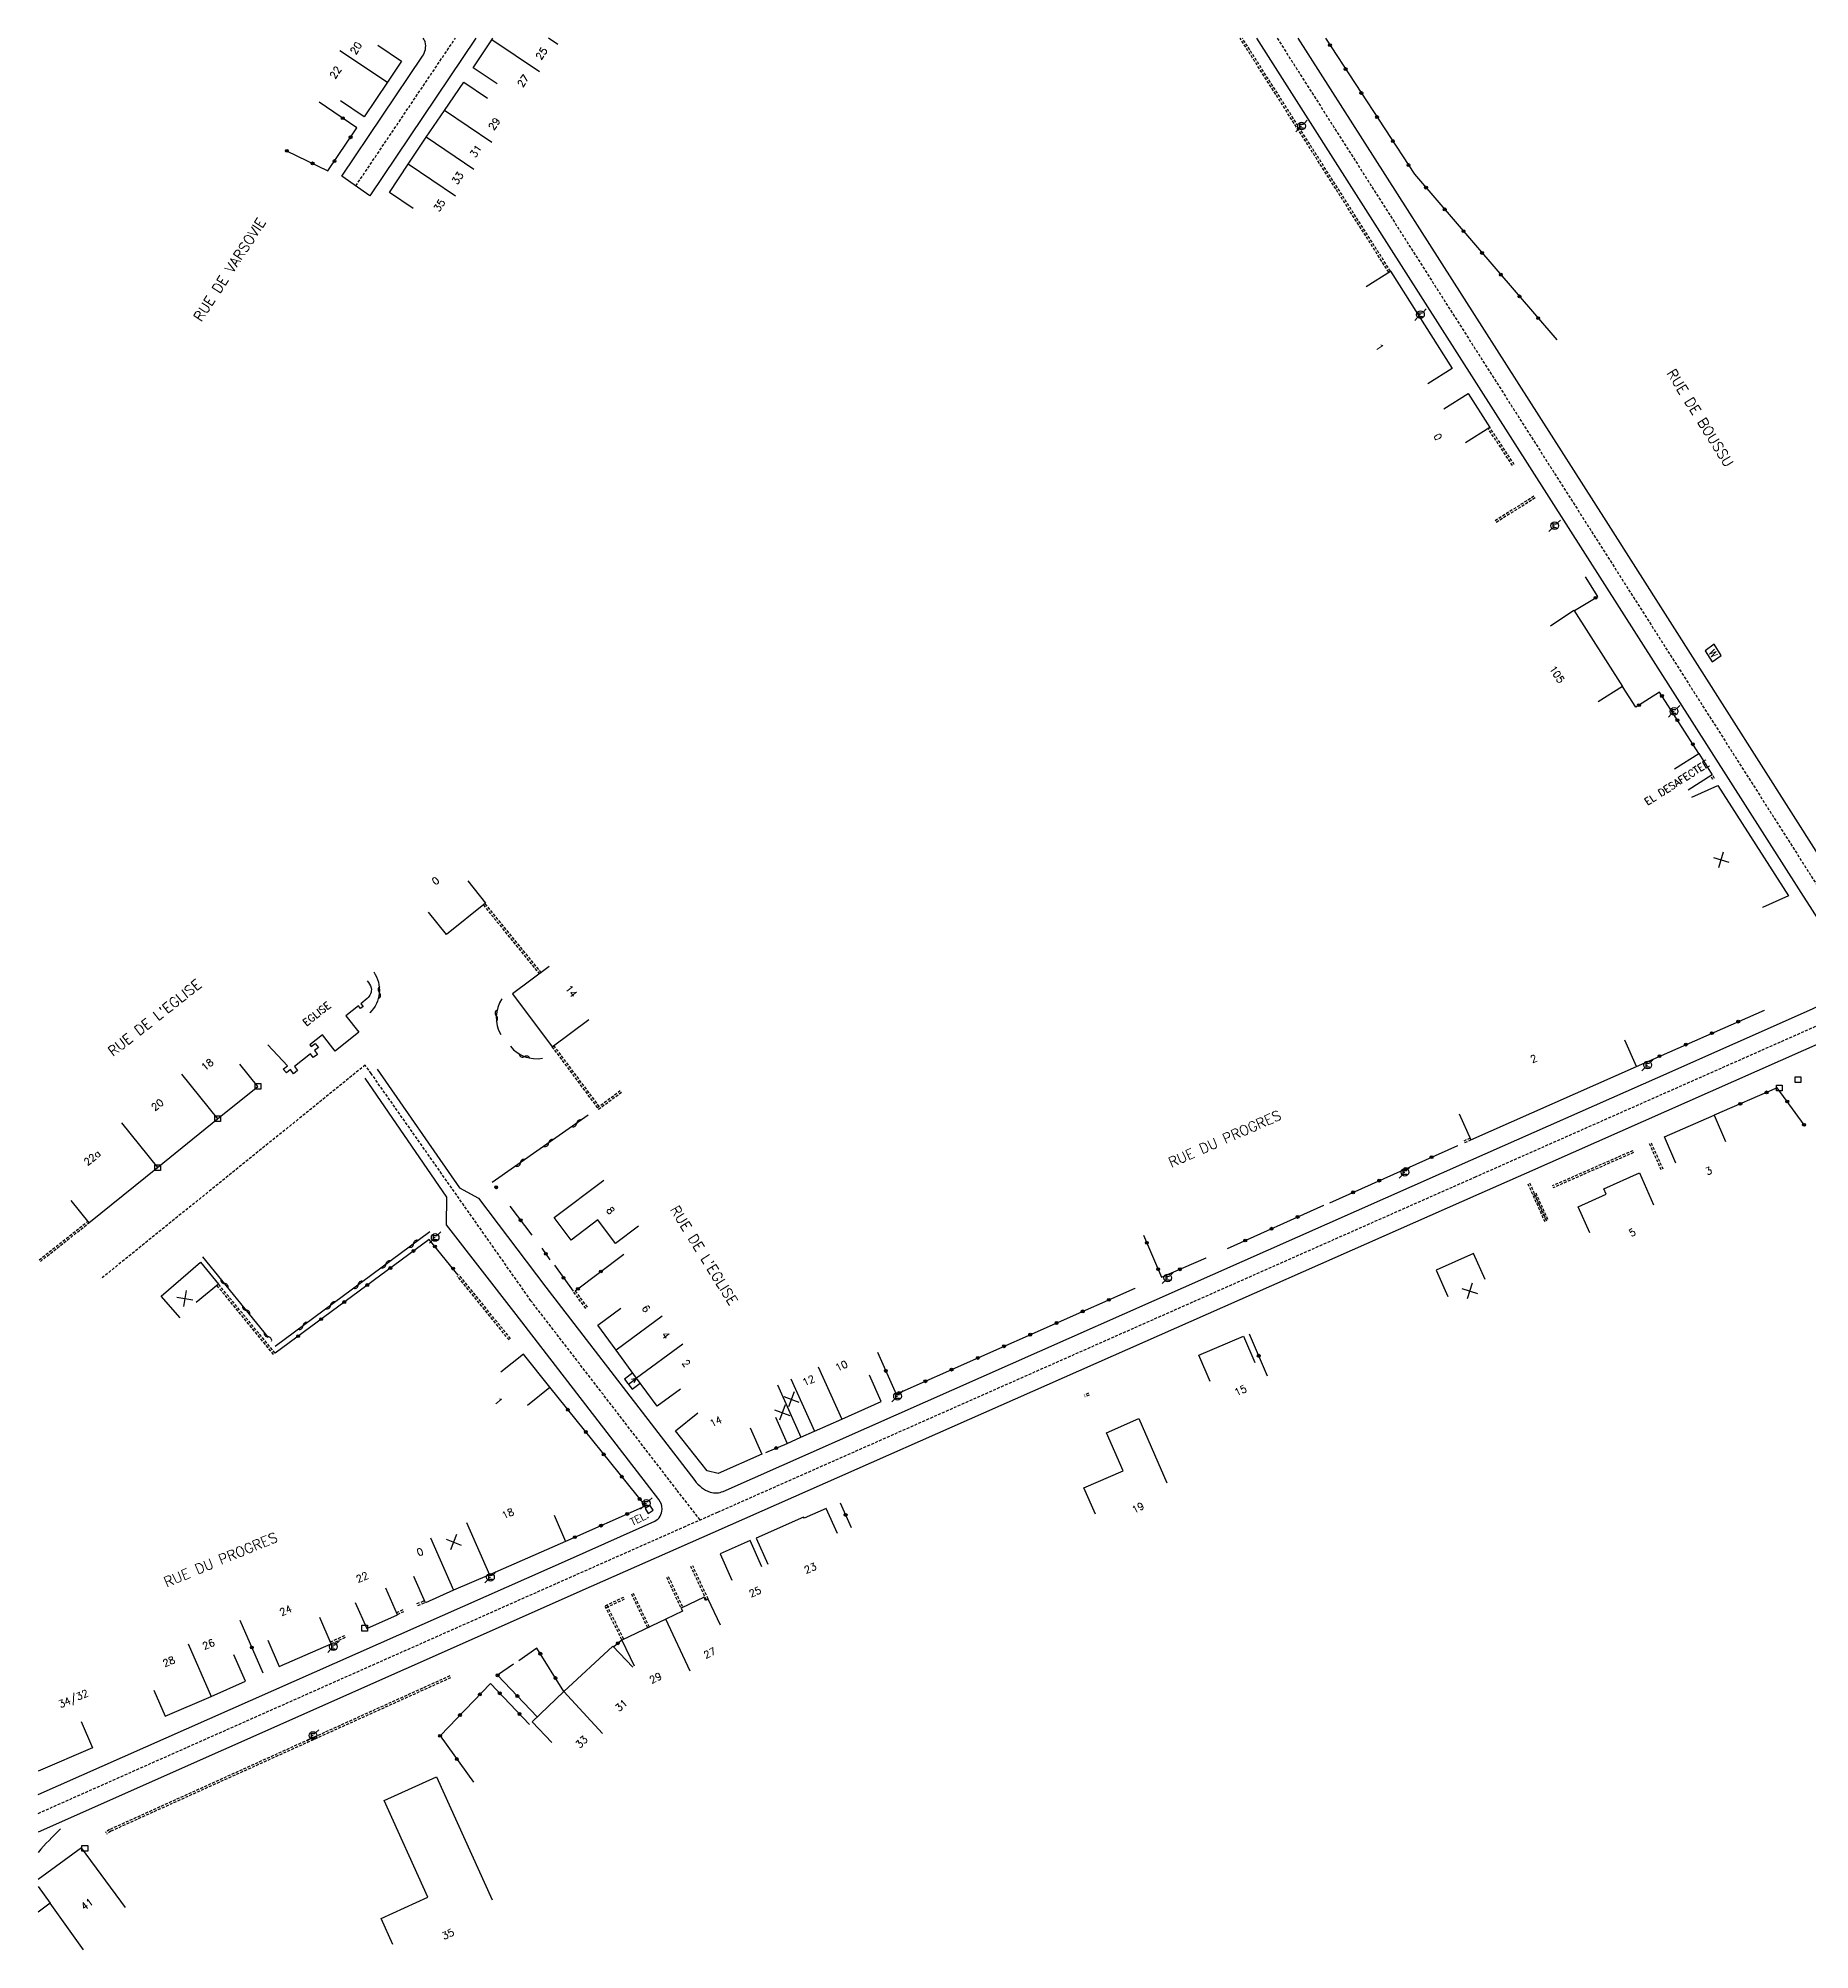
# Model space of a CAD drawing. Header units: millimetres. Extents: x 108000 to 108982, y 127000 to 128000.
# Drawn here: x 108000 to 108308.8, y 127666.8 to 128000 of the extents above; entities that cross this region are included whole.
import ezdxf
from ezdxf.enums import TextEntityAlignment as Align

# ---------------------------------------------------------------- set-up
doc = ezdxf.new("R2010")
doc.units = ezdxf.units.MM
doc.linetypes.add('DASHED', pattern=[0.75, 0.5, -0.25])
doc.layers.get('0').update_dxf_attribs({"linetype": 'CONTINUOUS'})
for name, color, linetype in [('W0001', 6, 'DASHED'), ('W0008', 7, 'CONTINUOUS'), ('W0100', 7, 'CONTINUOUS'), ('W0112', 1, 'DASHED'), ('W0310', 3, 'CONTINUOUS'), ('W0322', 7, 'CONTINUOUS'), ('W0471', 7, 'CONTINUOUS'), ('W0984', 7, 'CONTINUOUS'), ('W0989', 7, 'CONTINUOUS'), ('W0991', 7, 'CONTINUOUS'), ('W1102', 7, 'CONTINUOUS')]:
    doc.layers.add(name, color=color, linetype=linetype)
doc.styles.get("Standard").update_dxf_attribs({"font": 'romans.shx', "width": 0.85})

# ---------------------------------------------------------------- blocks, each defined once
blk = doc.blocks.new('t991o')
at = {"color": 0, "linetype": 'Continuous'}
for p, q in [((-1, 1), (1, -1)), ((-1, -1), (1, 1))]:
    blk.add_line(p, q, dxfattribs=at)
blk = doc.blocks.new('t310o')
at = {"color": 0, "linetype": 'Continuous'}
for centre, start, end in [((-0.5, 0.38), 216.8699, 323.1304), ((0.5, -0.37), 36.8699, 143.1303)]:
    blk.add_arc(centre, 0.625, start, end, dxfattribs=at)
blk = doc.blocks.new('t322o')
at = {"color": 0, "linetype": 'Continuous'}
for radius in [0.25, 0.15]:
    blk.add_circle((0, 0), radius, dxfattribs=at)
blk = doc.blocks.new('t112o')
at = {"color": 0, "linetype": 'Continuous'}
for p, q in [((-0.5, 0.5), (0.5, 0.5)), ((-0.5, -0.5), (-0.5, 0.5)), ((0.5, 0.5), (0.5, -0.5)), ((0.5, -0.5), (-0.5, -0.5))]:
    blk.add_line(p, q, dxfattribs=at)
blk = doc.blocks.new('T471')
for p, q in [((-0.333334, 0.333334), (-0.333334, -0.333334)), ((-0.333334, 0.333334), (0.333334, 0.333334)), ((-0.333334, 0), (0, 0)), ((0.500001, 0.500001), (1.000002, 1.000002)), ((-0.500001, -0.500001), (-1.000002, -1.000002)), ((-0.333334, -0.333334), (0.333334, -0.333334))]:
    blk.add_line(p, q)
blk.add_ellipse((0, 0), major_axis=(0.471405, 0.471405), ratio=1, start_param=5.4977871438, end_param=11.780972451)

msp = doc.modelspace()

# ---------------------------------------------------------------- linework, layer by layer
at = {"layer": 'W0001'}
for points in [[(108055.36, 127974.26), (108072.72, 128000)], [(108215.99, 128000), (108317.1, 127841.36), (108322.02, 127833.51), (108326.87, 127825.79), (108351.23, 127787.77), (108375.21, 127753.59), (108389.04, 127734.69), (108389.04, 127734.69)], [(108000, 127690.54), (108094.6, 127732.51), (108112.53, 127740.45), (108118.5, 127743.06), (108250.44, 127801.45), (108310.57, 127828.06), (108329.63, 127837.13), (108342.27, 127846.11), (108342.27, 127846.11)], [(108115.37, 127741.69), (108111.34, 127746.91), (108085.89, 127779.91), (108058.05, 127819.51), (108057.01, 127820.98), (108010.91, 127783.72), (108010.91, 127783.72)]]:
    msp.add_lwpolyline(points, dxfattribs=at)
at = {"layer": 'W0008'}
for points in [[(108076.31, 128000), (108057.79, 127972.55), (108052.94, 127975.97), (108066.97, 127996.85, 0.218), (108067.46, 127999.35, 0.058469), (108067.11, 128000)], [(108059.11, 127820.3), (108073.44, 127799.56), (108076.73, 127797.81), (108088.48, 127782.29), (108114.47, 127748.58, 0.1567), (108117.12, 127746.54, 0.1723), (108119.42, 127746.67), (108249.73, 127804.42), (108282.33, 127818.82), (108309.33, 127830.8, 0.1279), (108312.26, 127833.21, 0.1124), (108313.84, 127836.78, 0.0932), (108313.84, 127839.86, 0.0967), (108312.75, 127842.66), (108307.34, 127851.07), (108235.11, 127964.4), (108212.43, 128000)], [(108219.58, 128000), (108273.28, 127915.88), (108321.46, 127840.07), (108323.41, 127839.76, 0.0376), (108325.45, 127839.58, 0.0726), (108327.99, 127839.9, 0.0852), (108332.21, 127842.27), (108340.51, 127848.27), (108340.51, 127848.27)], [(108386.67, 127732.81), (108374.41, 127749.53, 0.0001), (108369.22, 127756.57, -0.0081), (108360.23, 127769.17), (108351, 127782.63), (108325.11, 127822.96, 0.1585), (108321.17, 127826.07, 0.1168), (108316.45, 127826.59, 0.0773), (108311.82, 127825.32), (108259.48, 127802.17), (108251.15, 127798.48), (108117.59, 127739.45), (108096.42, 127730.11), (108000, 127687.25, -0.0553)], [(108000, 127693.84), (108092.77, 127734.92), (108107.47, 127741.45, 0.2712), (108108.77, 127743.57, 0.1733), (108108.2, 127745.25), (108083.31, 127777.52), (108071.18, 127793.11), (108071.26, 127797.97), (108056.98, 127818.71), (108056.98, 127818.71)], [(108003.89, 127687.83, 0.026887), (108000, 127683.73, 0.0482)]]:
    msp.add_lwpolyline(points, format="xyb", dxfattribs=at)
at = {"layer": 'W0100'}
for p, q in [((108102.89, 127765.38), (108104.31, 127766.41)), ((108103.4, 127766.21), (108104.31, 127766.41)), ((108104.31, 127766.41), (108103.83, 127765.6))]:
    msp.add_line(p, q, dxfattribs=at)
for points in [[(108079.99, 127992.07), (108075.84, 127994.86), (108079.09, 127999.73), (108079.28, 128000)], [(108059.19, 127998.78), (108063.35, 127995.99), (108060.9, 127992.32), (108056.82, 127986.28), (108052.67, 127989.07), (108052.67, 127989.07)], [(108065.37, 127970.3), (108061.22, 127973.1), (108064.48, 127978.02), (108067.65, 127982.73), (108070.81, 127987.42), (108074.18, 127992.33), (108078.33, 127989.54), (108078.33, 127989.54)], [(108231.51, 127956.72), (108235.74, 127959.39), (108246.48, 127942.43), (108242.26, 127939.76), (108242.26, 127939.76)], [(108245.04, 127935.37), (108249.27, 127938.04), (108253.05, 127932.14), (108248.83, 127929.47), (108248.83, 127929.47)], [(108263.61, 127897.54), (108267.69, 127900.32), (108276.18, 127887.01), (108271.96, 127884.33), (108271.96, 127884.33)], [(108290.58, 127893.23), (108291.8, 127891.28), (108293.41, 127892.39), (108292.18, 127894.34), (108290.58, 127893.23), (108290.58, 127893.23)], [(108285.26, 127872.63), (108289.48, 127875.31), (108291.83, 127871.61), (108287.61, 127868.93), (108287.61, 127868.93)], [(108288.25, 127867.71), (108292.81, 127869.75), (108305.15, 127850.47), (108300.59, 127848.43), (108300.59, 127848.43)], [(108074.87, 127853.11), (108077.99, 127849.2), (108071.15, 127843.73), (108068.02, 127847.64), (108068.02, 127847.64)], [(108089.08, 127838.19), (108082.67, 127833.4), (108089.57, 127824.18), (108095.97, 127828.96), (108095.97, 127828.96)], [(108247.69, 127812.5), (108249.72, 127807.93), (108278.61, 127820.76), (108276.58, 127825.33), (108276.58, 127825.33)], [(108005.71, 127797.37), (108008.85, 127793.48), (108020.81, 127803.12), (108031.28, 127811.63), (108038.29, 127817.27), (108035.15, 127821.16), (108035.15, 127821.16)], [(108285.5, 127803.88), (108283.51, 127808.46), (108292.15, 127812.23), (108294.15, 127807.64), (108294.15, 127807.64)], [(108104.64, 127792.91), (108100.65, 127789.89), (108097.56, 127793.98), (108092.93, 127790.48), (108089.97, 127794.39), (108098.58, 127800.91), (108098.58, 127800.91)], [(108270.49, 127791.74), (108268.45, 127796.3), (108273.37, 127798.46), (108272.91, 127799.44), (108279.14, 127802.18), (108281.59, 127796.64), (108281.59, 127796.64)], [(108024.75, 127776.93), (108021.45, 127780.69), (108028.26, 127786.65), (108031.43, 127782.79), (108027.56, 127779.62), (108027.56, 127779.62)], [(108252.24, 127783.58), (108250.2, 127788.14), (108243.7, 127785.24), (108245.74, 127780.67), (108245.74, 127780.67)], [(108111.95, 127764.47), (108107.92, 127761.51), (108104.31, 127766.41), (108100.74, 127771.3), (108097.54, 127775.62), (108101.57, 127778.58), (108101.57, 127778.58)], [(108204.32, 127765.82), (108202.34, 127770.41), (108210.11, 127773.75), (108212.09, 127769.16), (108212.09, 127769.16)], [(108085.28, 127761.68), (108089.19, 127764.81), (108084.57, 127770.56), (108080.67, 127767.43), (108080.67, 127767.43)], [(108103.67, 127767.31), (108102.23, 127766.25), (108103.56, 127764.51), (108104.96, 127765.54), (108104.96, 127765.54)], [(108128.52, 127759.58), (108130.56, 127755.01), (108132.97, 127756.11), (108135.32, 127757.18), (108140.07, 127759.26), (108146.95, 127762.36), (108144.91, 127766.93), (108144.91, 127766.93)], [(108124.11, 127757.72), (108126.13, 127753.14), (108118.54, 127749.8), (108116.59, 127750.27), (108111.07, 127757.24), (108114.98, 127760.35), (108114.98, 127760.35)], [(108184.32, 127742.7), (108182.31, 127747.28), (108189.11, 127750.27), (108186.21, 127756.86), (108191.88, 127759.35), (108196.78, 127748.18), (108196.78, 127748.18)], [(108105.78, 127743.68), (108106.36, 127742.84), (108107.2, 127743.42), (108106.62, 127744.26), (108105.78, 127743.68), (108105.78, 127743.68)], [(108139.32, 127739.31), (108137.38, 127743.7), (108133.5, 127742.01), (108133.42, 127742.19), (108125.18, 127738.53), (108127.2, 127733.96), (108127.2, 127733.96)], [(108089.92, 127742.53), (108091.92, 127737.95), (108078.65, 127732.1), (108072.42, 127729.42), (108067.49, 127727.26), (108065.49, 127731.84), (108065.49, 127731.84)], [(108126.17, 127733.51), (108124.14, 127738.08), (108118.91, 127735.77), (108120.93, 127731.19), (108120.93, 127731.19)], [(108055.27, 127727.32), (108057.28, 127722.74), (108062.63, 127725.14), (108060.62, 127729.82), (108060.62, 127729.82)], [(108118.93, 127723.36), (108116.81, 127727.88), (108116.35, 127727.67), (108116.08, 127728.21), (108112.08, 127726.33), (108112.34, 127725.77), (108109.4, 127724.4), (108101.74, 127720.75), (108103.89, 127716.23), (108103.89, 127716.23)], [(108040.02, 127720.71), (108042.03, 127716.13), (108051.08, 127720.09), (108049.07, 127724.67), (108049.07, 127724.67)], [(108103.65, 127716.05), (108100.19, 127719.67), (108091.62, 127711.79), (108086.09, 127706.5), (108089.55, 127702.89), (108089.55, 127702.89)], [(108020.14, 127712.04), (108022.14, 127707.46), (108030.15, 127710.93), (108036.11, 127713.57), (108034.1, 127718.15), (108034.1, 127718.15)], [(108007.51, 127706.54), (108009.48, 127701.95), (108000, 127697.87)], [(108061.84, 127667.66), (108059.78, 127672.21), (108067.94, 127675.91), (108060.31, 127692.75), (108069.43, 127696.88), (108079.12, 127675.48), (108079.12, 127675.48)], [(108015.2, 127674.13), (108007.57, 127684.54), (108000, 127679)], [(108000, 127677.77), (108002.08, 127674.87), (108000, 127673.29)]]:
    msp.add_lwpolyline(points, dxfattribs=at)
msp.add_lwpolyline([(108057.32, 127835.68, -0.1363), (108058.05, 127834.44, -0.2728), (108057.33, 127832.61), (108056.26, 127831.65), (108056.62, 127831.19), (108056.18, 127830.83), (108055.81, 127831.29), (108053.64, 127829.56), (108055.9, 127826.71), (108051.79, 127823.44), (108049.53, 127826.27), (108047.35, 127824.52), (108047.6, 127824.2), (108048.3, 127824.76), (108048.85, 127824.08), (108048.15, 127823.52), (108048.7, 127822.84), (108047.95, 127822.31), (108047.44, 127822.95), (108044.66, 127820.72), (108045.21, 127820.03), (108044.49, 127819.48), (108043.95, 127820.19), (108043.27, 127819.61), (108042.72, 127820.29), (108043.44, 127820.87), (108040.02, 127824.51), (108040.02, 127824.51)], format="xyb", dxfattribs=at)
at = {"layer": 'W0112'}
for p, q in [((108235.44, 127959.2), (108209.51, 128000)), ((108235.74, 127959.39), (108209.92, 128000)), ((108257.02, 127925.5), (108252.76, 127931.94)), ((108257.32, 127925.69), (108253.05, 127932.14)), ((108260.76, 127920.16), (108254, 127915.89)), ((108260.95, 127919.86), (108254.18, 127915.59)), ((108291.96, 127870.77), (108291.53, 127871.42)), ((108292.25, 127870.97), (108291.83, 127871.61)), ((108077.61, 127848.88), (108087.35, 127836.9)), ((108077.88, 127849.1), (108087.62, 127837.12)), ((108089.56, 127824.18), (108097.68, 127813.28)), ((108089.84, 127824.39), (108097.96, 127813.49)), ((108097.47, 127813.56), (108101.48, 127816.55)), ((108097.68, 127813.28), (108101.69, 127816.27)), ((108248.56, 127807.79), (108249.58, 127808.25)), ((108248.7, 127807.47), (108249.72, 127807.93)), ((108277.98, 127806.06), (108263.93, 127799.91)), ((108280.86, 127807.29), (108282.89, 127802.76)), ((108281.18, 127807.43), (108283.21, 127802.9)), ((108278.12, 127805.74), (108264.07, 127799.59)), ((108259.68, 127800.31), (108262.63, 127793.7)), ((108260, 127800.45), (108262.95, 127793.85)), ((108260.75, 127798.56), (108262.88, 127793.81)), ((108261.07, 127798.7), (108263.2, 127793.95)), ((108000.16, 127787.03), (108008.64, 127793.75)), ((108000.37, 127786.76), (108008.85, 127793.48)), ((108041.02, 127770.54), (108031.16, 127782.57)), ((108041.29, 127770.76), (108031.43, 127782.79)), ((108082.07, 127773.07), (108073.07, 127784.21)), ((108082.34, 127773.29), (108073.34, 127784.43)), ((108093.32, 127781.39), (108095.53, 127778.38)), ((108093.6, 127781.6), (108095.82, 127778.59)), ((108183.09, 127763.77), (108182.35, 127763.47)), ((108183.22, 127763.45), (108182.48, 127763.15)), ((108116.49, 127727.74), (108113.78, 127733.56)), ((108116.81, 127727.88), (108114.09, 127733.71)), ((108109.52, 127731.69), (108112.05, 127726.31)), ((108109.84, 127731.84), (108112.36, 127726.46)), ((108062.48, 127725.55), (108063.72, 127726.11)), ((108066.03, 127727.11), (108067.32, 127727.61)), ((108066.16, 127726.79), (108067.44, 127727.28)), ((108102.02, 127728.18), (108098.79, 127726.67)), ((108098.79, 127726.67), (108101.74, 127720.75)), ((108102.17, 127727.86), (108098.94, 127726.35)), ((108099.11, 127726.82), (108102.05, 127720.9)), ((108062.62, 127725.23), (108063.86, 127725.79)), ((108050.93, 127720.41), (108053.63, 127721.66)), ((108051.07, 127720.09), (108053.77, 127721.34)), ((108071.75, 127714.5), (108012.45, 127687.71)), ((108071.9, 127714.18), (108012.59, 127687.39)), ((108012.45, 127687.71), (108011.69, 127687.18)), ((108012.65, 127687.42), (108011.89, 127686.89))]:
    msp.add_line(p, q, dxfattribs=at)
for points in [[(108103.4, 127728.8), (108106.22, 127722.88), (108106.22, 127722.88)], [(108103.69, 127728.94), (108106.51, 127723.02), (108106.51, 127723.02)]]:
    msp.add_lwpolyline(points, dxfattribs=at)
at = {"layer": 'W0310'}
for points in [[(108058.48, 127837.22, -0.3713), (108057.79, 127830.11), (108057.79, 127830.11)], [(108080.83, 127832.54, 0.2776), (108080.62, 127826.32), (108080.62, 127826.32)], [(108082.34, 127824.26, 0.2798), (108087.92, 127822.19), (108087.92, 127822.19)]]:
    msp.add_lwpolyline(points, format="xyb", dxfattribs=at)
for points in [[(108095.87, 127812.23), (108079.15, 127800.49), (108079.15, 127800.49)], [(108068.25, 127791.93), (108041.33, 127771.95), (108041.33, 127771.95)], [(108040.16, 127773.48), (108028.67, 127787.57), (108028.67, 127787.57)]]:
    msp.add_lwpolyline(points, dxfattribs=at)
at = {"layer": 'W0322'}
for points in [[(108224.39, 128000), (108239.93, 127976.29), (108264.75, 127947.4), (108264.75, 127947.4)], [(108043.3, 127980.38), (108050.49, 127976.89), (108055.57, 127984.39), (108048.95, 127988.88), (108048.95, 127988.88)], [(108267.84, 127900.21), (108271.87, 127902.69), (108269.73, 127906.08), (108269.73, 127906.08)], [(108289.48, 127875.31), (108282.64, 127885.98), (108278.49, 127883.36), (108276.19, 127887), (108276.19, 127887)], [(108278.61, 127820.76), (108300.95, 127830.58), (108300.95, 127830.58)], [(108307.85, 127810.55), (108303.17, 127817.04), (108292.15, 127812.23), (108292.15, 127812.23)], [(108225.15, 127796.98), (108247.48, 127806.97), (108247.48, 127806.97)], [(108079.66, 127799.95), (108080, 127799.4), (108080, 127799.4)], [(108082.24, 127796.38), (108086.03, 127791.35), (108086.03, 127791.35)], [(108207.33, 127789.02), (108224.11, 127796.56), (108224.11, 127796.56)], [(108073.23, 127784.39), (108068.15, 127790.6), (108041.29, 127770.75), (108041.29, 127770.75)], [(108192.68, 127791.36), (108195.85, 127784.01), (108203.63, 127787.38), (108203.63, 127787.38)], [(108087.79, 127789.08), (108089.2, 127787.03), (108089.2, 127787.03)], [(108090.02, 127786.09), (108093.23, 127781.58), (108093.23, 127781.58)], [(108093.63, 127781.64), (108102.07, 127788.02), (108102.07, 127788.02)], [(108146.29, 127770.91), (108149.58, 127763.62), (108191.22, 127782.1), (108191.22, 127782.1)], [(108214.31, 127766.73), (108211.15, 127774.07), (108211.15, 127774.07)], [(108092, 127738), (108105.84, 127744.12), (108089.19, 127764.81), (108089.19, 127764.81)], [(108126.82, 127753.46), (108130.57, 127755.01), (108130.57, 127755.01)], [(108139.83, 127744.66), (108141.73, 127740.37), (108141.73, 127740.37)], [(108039.19, 127714.98), (108035.19, 127724.14), (108035.19, 127724.14)], [(108091.62, 127711.79), (108086.93, 127719.35), (108083.76, 127717.15), (108083.76, 127717.15)], [(108101.74, 127720.75), (108100.32, 127719.59), (108100.32, 127719.59)], [(108082.87, 127716.57), (108080.04, 127714.64), (108087, 127707.37), (108087, 127707.37)], [(108085.62, 127706.05), (108078.82, 127713.17), (108070.05, 127704.06), (108075.89, 127695.95), (108075.89, 127695.95)]]:
    msp.add_lwpolyline(points, dxfattribs=at)
at = {"layer": 'W1102'}
for points in [[(108087.39, 127994.14), (108079.09, 127999.73), (108079.09, 127999.73)], [(108090.61, 127998.89), (108088.97, 128000)], [(108052.6, 127997.89), (108060.9, 127992.32), (108060.9, 127992.32)], [(108079.1, 127981.83), (108070.81, 127987.42), (108070.81, 127987.42)], [(108075.95, 127977.14), (108067.65, 127982.73), (108067.65, 127982.73)], [(108072.77, 127972.44), (108064.48, 127978.02), (108064.48, 127978.02)], [(108025, 127819.41), (108031.28, 127811.63), (108031.28, 127811.63)], [(108014.53, 127810.91), (108020.81, 127803.12), (108020.81, 127803.12)], [(108108.79, 127777.23), (108100.74, 127771.3), (108100.74, 127771.3)], [(108112.37, 127772.34), (108104.31, 127766.41), (108104.31, 127766.41)], [(108131.22, 127766.29), (108135.32, 127757.18), (108135.32, 127757.18)], [(108135.97, 127768.38), (108140.07, 127759.26), (108140.07, 127759.26)], [(108128.87, 127765.22), (108132.97, 127756.11), (108132.97, 127756.11)], [(108074.64, 127741.26), (108078.65, 127732.1), (108078.65, 127732.1)], [(108068.41, 127738.58), (108072.42, 127729.42), (108072.42, 127729.42)], [(108113.65, 127715.34), (108109.4, 127724.4), (108109.4, 127724.4)], [(108026.15, 127720.1), (108030.15, 127710.93), (108030.15, 127710.93)], [(108091.62, 127711.79), (108098.39, 127704.43), (108098.39, 127704.43)], [(108007.92, 127666.76), (108002.08, 127674.87), (108002.08, 127674.87)]]:
    msp.add_lwpolyline(points, dxfattribs=at)

# ---------------------------------------------------------------- block references
at = {"layer": 'W0112'}
for p in [(108038.29, 127817.27), (108303.54, 127817), (108306.77, 127818.46), (108031.28, 127811.63), (108020.81, 127803.12), (108056.92, 127722.82), (108008.13, 127684.43)]:
    msp.add_blockref('t112o', p, dxfattribs=at)
at = {"layer": 'W0310'}
for p, rotation in [((108059.46, 127833.64), 265.4439752265769), ((108079.86, 127829.54), 267.2596122352776), ((108084.77, 127822.47), 338.8608992580286), ((108093.88, 127810.83), 215.0651455237002), ((108088.97, 127807.39), 215.0651455237002), ((108084.06, 127803.94), 215.0651455237002), ((108065.42, 127789.83), 216.5936473224612), ((108060.6, 127786.25), 216.5936473224612), ((108032.46, 127782.92), 129.2134820973077), ((108055.78, 127782.68), 216.5936473224612), ((108050.96, 127779.1), 216.5936473224612), ((108036.25, 127778.27), 129.2134820973077), ((108046.15, 127775.52), 216.5936473224612), ((108040.05, 127773.62), 129.2134820973077)]:
    msp.add_blockref('t310o', p, dxfattribs=dict(at, rotation=rotation))
at = {"layer": 'W0322'}
for p, rotation in [((108225.18, 127998.8), 303.2372774881139), ((108227.92, 127994.62), 303.2372774881139), ((108230.66, 127990.44), 303.2372774881139), ((108053.09, 127986.07), 145.8759059183992), ((108233.4, 127986.26), 303.2372774881139), ((108054.45, 127982.73), 55.87667280015102), ((108043.35, 127980.36), 334.1207152157401), ((108236.14, 127982.08), 303.2372774881139), ((108047.84, 127978.18), 334.1207152157401), ((108051.65, 127978.59), 55.87667280015102), ((108238.88, 127977.89), 303.2372774881139), ((108241.94, 127973.95), 310.6674111316264), ((108245.2, 127970.16), 310.6674111316264), ((108248.46, 127966.37), 310.6674111316264), ((108251.71, 127962.57), 310.6674111316264), ((108254.97, 127958.78), 310.6674111316264), ((108258.23, 127954.99), 310.6674111316264), ((108261.49, 127951.2), 310.6674111316264), ((108271.47, 127902.44), 31.60218683404095), ((108279.07, 127883.73), 212.2845640764151), ((108283.06, 127885.33), 122.6213447157035), ((108285.76, 127881.12), 122.6213447157035), ((108288.45, 127876.91), 122.6213447157035), ((108291.79, 127826.56), 23.73929232802495), ((108296.37, 127828.57), 23.73929232802495), ((108282.64, 127822.53), 23.73929232802495), ((108287.22, 127824.55), 23.73929232802495), ((108301.31, 127816.23), 203.6108021547158), ((108296.73, 127814.23), 203.6108021547158), ((108304.91, 127814.63), 125.7684641855501), ((108307.83, 127810.57), 125.7684641855501), ((108238.35, 127802.89), 24.11211378600717), ((108242.91, 127804.93), 24.11211378600717), ((108079.83, 127799.68), 301.8824391359641), ((108233.79, 127800.84), 24.11211378600717), ((108229.22, 127798.8), 24.11211378600717), ((108084.09, 127793.93), 307.0060987077807), ((108214.99, 127792.46), 24.19447298956154), ((108219.55, 127794.51), 24.19447298956154), ((108069.16, 127789.37), 129.2838314619702), ((108193.26, 127790), 293.383853017914), ((108210.43, 127790.41), 24.19447298956154), ((108061.4, 127785.61), 216.4704399582288), ((108065.42, 127788.58), 216.4704399582288), ((108088.48, 127788.08), 304.4788030425439), ((108057.37, 127782.64), 216.4704399582288), ((108072.33, 127785.5), 129.2838314619702), ((108091.58, 127783.89), 305.4073850044731), ((108098.08, 127785), 37.12164656474796), ((108195.25, 127785.41), 293.383853017914), ((108199.04, 127785.39), 23.38423193091061), ((108053.35, 127779.67), 216.4704399582288), ((108094.09, 127781.98), 37.12164656474796), ((108186.65, 127780.07), 23.93425718992808), ((108049.33, 127776.69), 216.4704399582288), ((108177.51, 127776.02), 23.93425718992808), ((108182.08, 127778.05), 23.93425718992808), ((108045.31, 127773.72), 216.4704399582288), ((108172.94, 127773.99), 23.93425718992808), ((108163.8, 127769.93), 23.93425718992808), ((108168.37, 127771.96), 23.93425718992808), ((108212.77, 127770.31), 113.2956413424229), ((108147.76, 127767.67), 294.2541636938844), ((108154.66, 127765.87), 23.93425718992808), ((108159.23, 127767.9), 23.93425718992808), ((108150.09, 127763.85), 23.93425718992808), ((108092.32, 127760.91), 128.829910996934), ((108095.46, 127757.02), 128.829910996934), ((108098.59, 127753.12), 128.829910996934), ((108128.65, 127754.22), 22.51906877387701), ((108101.73, 127749.23), 128.829910996934), ((108102.69, 127742.73), 23.86694429901448), ((108104.86, 127745.33), 128.829910996934), ((108140.76, 127742.57), 293.8248120723969), ((108098.11, 127740.7), 23.86694429901448), ((108093.54, 127738.68), 23.86694429901448), ((108037.24, 127719.44), 113.612153663423), ((108101.05, 127720.19), 219.0958325923495), ((108087.53, 127718.37), 121.8703962776395), ((108080.09, 127714.6), 313.704577457166), ((108090.17, 127714.12), 121.8703962776395), ((108076.98, 127711.27), 226.0981144831094), ((108080.45, 127711.47), 133.7046733220583), ((108083.54, 127710.98), 313.704577457166), ((108073.52, 127707.67), 226.0981144831094), ((108083.9, 127707.86), 133.7046733220583), ((108070.05, 127704.06), 305.7641352995479), ((108072.97, 127700.01), 305.7641352995479)]:
    msp.add_blockref('t322o', p, dxfattribs=dict(at, rotation=rotation))
at = {"layer": 'W0471'}
for p in [(108220.23, 127984.69), (108240.97, 127951.82), (108264.36, 127915.01), (108285.18, 127882.65), (108280.57, 127821), (108238.25, 127802.3), (108069.2, 127790.93), (108196.91, 127783.88), (108149.8, 127763.25), (108106.02, 127744.57), (108078.84, 127731.7), (108051.46, 127719.58), (108047.91, 127704.11)]:
    msp.add_blockref('T471', p, dxfattribs=at)
at = {"layer": 'W0991'}
for p, rotation in [((108293.38, 127856.78), 28.1022230615298), ((108249.54, 127781.59), 297.5946912020159), ((108025.56, 127780.29), 306.3239742057112), ((108131.28, 127762.73), 293.9900729732983), ((108129.7, 127760.41), 294.891538152957), ((108072.41, 127737.82), 293.2696645162822)]:
    msp.add_blockref('t991o', p, dxfattribs=dict(at, rotation=rotation))

# ---------------------------------------------------------------- texts
at = {"layer": 'W0984'}
for s, rotation, p in [('W', 302.9699, (108292.01, 127892.73)), ('EL DESAFECTEE', 32.5749, (108285.66, 127870.24)), ('EGLISE', 38.1975, (108048.55, 127829.92)), ('TEL.', 26.8875, (108104.78, 127741.97))]:
    msp.add_text(s, height=1.25, rotation=rotation, dxfattribs=at).set_placement(p, align=Align.MIDDLE)
at = {"layer": 'W0989'}
for s, rotation, p in [('RUE DE VARSOVIE', 57.0579, (108033.36, 127959.67)), ('RUE DE BOUSSU', 301.8851, (108289.74, 127933.81)), ("RUE DE L'EGLISE", 38.2796, (108020.28, 127829.25)), ('RUE DU PROGRES', 23.7218, (108206.86, 127808.15)), ("RUE DE L'EGLISE", 301.8757, (108116.08, 127787.83)), ('RUE DU PROGRES', 22.4113, (108031.81, 127734.77))]:
    msp.add_text(s, height=1.75, rotation=rotation, dxfattribs=at).set_placement(p, align=Align.MIDDLE)
at = {"layer": 'W0991'}
for s, rotation, p in [('20', 56.3315, (108055.39, 127998.29)), ('25', 55.8754, (108087.74, 127997.34)), ('22', 55.9956, (108051.82, 127994.05)), ('27', 56.2445, (108084.53, 127992.57)), ('29', 55.5856, (108079.51, 127985.07)), ('31', 56.0181, (108076.28, 127980.32)), ('33', 56.019, (108073.11, 127975.62)), ('35', 56.5388, (108069.94, 127970.87)), ('1', 303.3583, (108233.86, 127946.14)), ('0', 302.6569, (108244, 127930.5)), ('105', 302.5262, (108264.77, 127889.1)), ('0', 38.6475, (108069.26, 127853.11)), ('14', 306.7923, (108092.93, 127833.88)), ('2', 23.9457, (108260.71, 127822.11)), ('18', 38.604, (108029.48, 127821.07)), ('20', 39.0873, (108020.78, 127814.05)), ('22a', 38.7803, (108009.41, 127804.83)), ('3', 23.5443, (108291.22, 127802.55)), ('8', 307.845, (108099.77, 127795.63)), ('5', 28.8132, (108277.89, 127791.8)), ('6', 306.5636, (108105.97, 127778.52)), ('4', 306.1368, (108109.39, 127773.87)), ('2', 306.3599, (108112.96, 127769)), ('10', 24.2539, (108140.02, 127768.56)), ('12', 23.7262, (108134.28, 127766)), ('1', 308.7128, (108080.25, 127762.37)), ('15', 23.2959, (108209.59, 127764.27)), ('14', 24.3853, (108118.11, 127758.84)), ('18', 23.7899, (108081.86, 127742.8)), ('19', 26.2728, (108191.72, 127743.82)), ('0', 23.675, (108066.55, 127736.12)), ('23', 22.9592, (108134.6, 127733.29)), ('22', 24.1246, (108056.48, 127731.7)), ('25', 23.8501, (108124.97, 127729.15)), ('24', 23.6632, (108043.14, 127725.9)), ('26', 23.8529, (108029.69, 127720.02)), ('27', 25.4517, (108117.07, 127718.49)), ('28', 23.4332, (108022.77, 127717)), ('29', 25.4517, (108107.63, 127714.14)), ('34/32', 23.2504, (108006.16, 127710.46)), ('31', 41.9239, (108101.65, 127709.37)), ('33', 43.7044, (108094.73, 127703)), ('41', 36.2214, (108008.51, 127674.7)), ('35', 25.0537, (108071.43, 127669.49))]:
    msp.add_text(s, height=1.25, rotation=rotation, dxfattribs=at).set_placement(p, align=Align.MIDDLE)

doc.saveas('drawing.dxf')
